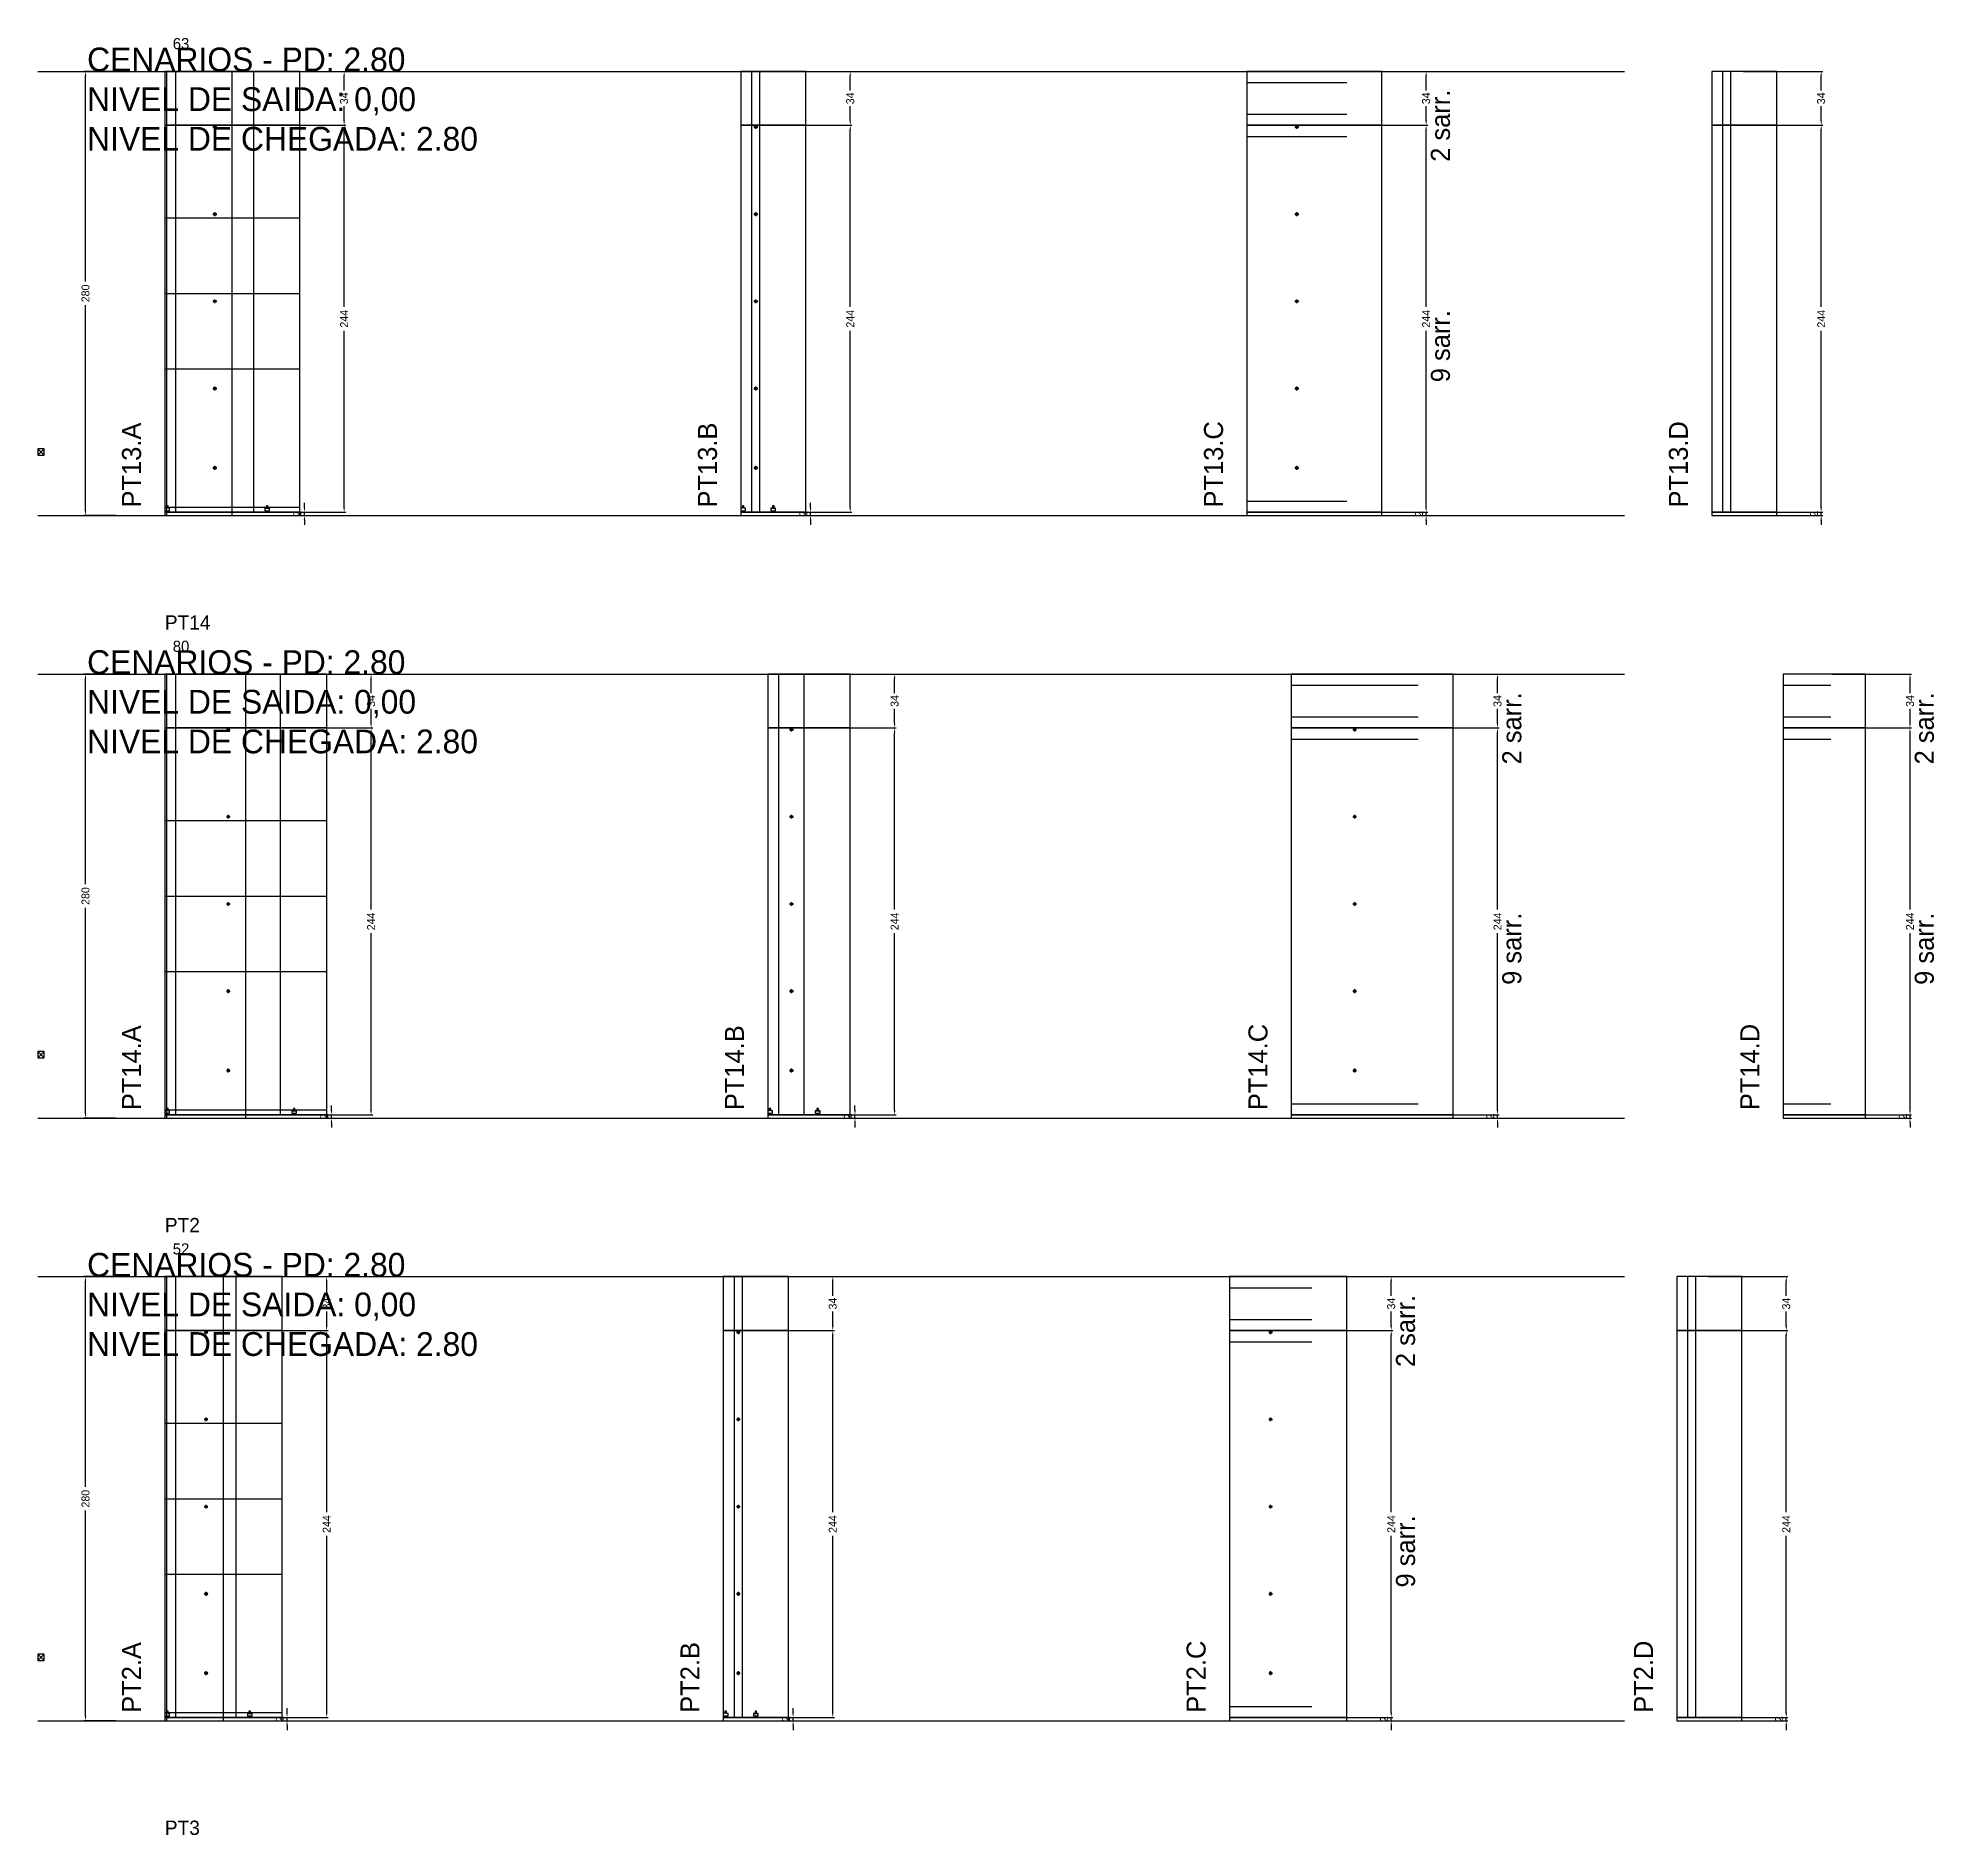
# Model space of a CAD drawing. Header units: centimetres. Extents: x -8500 to 4118, y -39526 to 295.
# Drawn here: x -7000 to -5805, y -36932 to -35799 of the extents above; entities that cross this region are included whole.
import ezdxf

# ---------------------------------------------------------------- set-up
doc = ezdxf.new("R2010")
doc.units = ezdxf.units.CM
doc.linetypes.add('DASHED', pattern=[2, -2])
for name, color, linetype in [('CHAPA', 140, 'Continuous'), ('COTA', 241, 'Continuous'), ('COTAS FURACAO', 16, 'Continuous'), ('Madeira', 30, 'Continuous'), ('MEIO_PONT', 160, 'Continuous'), ('NOMENCLATURA', 7, 'Continuous'), ('Nível', 160, 'Continuous'), ('Painéis', 200, 'Continuous'), ('Perfil Metálico', 150, 'Continuous'), ('SARR_2.2x7', 40, 'Continuous'), ('SARRAFO DE PRESSAO', 200, 'Continuous'), ('texto', 7, 'Continuous'), ('TEXTO_GERAL', 7, 'Continuous')]:
    doc.layers.add(name, color=color, linetype=linetype)
doc.dimstyles.new('PAINEL-NOVA', dxfattribs={"dimtxt": 5, "dimasz": 3, "dimexe": 1, "dimexo": 1, "dimgap": 1, "dimtad": 1, "dimcen": 2.5, "dimazin": 3, "dimtfac": 1, "dimtmove": 0, "dimatfit": 3})

# ---------------------------------------------------------------- blocks, each defined once
blk = doc.blocks.new('_CLOSEDFILLED')
at = {"color": 0, "linetype": 'BYBLOCK'}
blk.add_solid([(-1, 0.16), (0, 0), (-1, -0.16)], dxfattribs=at)
blk = doc.blocks.new('*D2445')
for p, q in [((-6951, -35820), (-6971, -35820)), ((-6970, -35952.5), (-6970, -35823)), ((-6970, -36097), (-6970, -35967.5)), ((-6951, -36100), (-6971, -36100))]:
    blk.add_line(p, q)
at = {"layer": 'Defpoints'}
for p in [(-6950, -35820), (-6970, -36100), (-6950, -36100)]:
    blk.add_point(p, dxfattribs=at)
at = {"layer": 'COTA', "xscale": 3, "yscale": 3}
for p, rotation in [((-6970, -35820), 90), ((-6970, -36100), 270)]:
    blk.add_blockref('_CLOSEDFILLED', p, dxfattribs=dict(at, rotation=rotation))
at = {"layer": 'COTA', "insert": (-6970, -35960), "char_height": 5, "attachment_point": 5, "rotation": 90}
blk.add_mtext('280', dxfattribs=at)
blk = doc.blocks.new('MULDURA')
at = {"layer": 'Paineis'}
for p, q in [((0, 0), (4, 4)), ((4, 0), (0, 4))]:
    blk.add_line(p, q, dxfattribs=at)
blk.add_lwpolyline([(0, 0), (4, 0), (4, 4), (0, 4)], close=True, dxfattribs=at)
blk = doc.blocks.new('*D2447')
for p, q in [((-6856, -35854), (-6806, -35854)), ((-6807, -35968.5), (-6807, -35857)), ((-6807, -36095), (-6807, -35983.5)), ((-6856, -36098), (-6806, -36098))]:
    blk.add_line(p, q)
at = {"layer": 'Defpoints'}
for p in [(-6857, -35854), (-6857, -36098), (-6807, -36098)]:
    blk.add_point(p, dxfattribs=at)
at = {"layer": 'COTA', "xscale": 3, "yscale": 3}
for p, rotation in [((-6807, -35854), 90), ((-6807, -36098), 270)]:
    blk.add_blockref('_CLOSEDFILLED', p, dxfattribs=dict(at, rotation=rotation))
at = {"layer": 'COTA', "insert": (-6807, -35976), "char_height": 5, "attachment_point": 5, "rotation": 90}
blk.add_mtext('244', dxfattribs=at)
blk = doc.blocks.new('*D2448')
for p, q in [((-6856, -35820), (-6806, -35820)), ((-6807, -35832), (-6807, -35823)), ((-6807, -35851), (-6807, -35842)), ((-6856, -35854), (-6806, -35854))]:
    blk.add_line(p, q)
at = {"layer": 'Defpoints'}
for p in [(-6857, -35820), (-6857, -35854), (-6807, -35854)]:
    blk.add_point(p, dxfattribs=at)
at = {"layer": 'COTA', "xscale": 3, "yscale": 3}
for p, rotation in [((-6807, -35820), 90), ((-6807, -35854), 270)]:
    blk.add_blockref('_CLOSEDFILLED', p, dxfattribs=dict(at, rotation=rotation))
at = {"layer": 'COTA', "insert": (-6807, -35837), "char_height": 5, "attachment_point": 5, "rotation": 90}
blk.add_mtext('34', dxfattribs=at)
blk = doc.blocks.new('SLIPTEE')
at = {"layer": 'Paineis'}
blk.add_lwpolyline([(0, 0), (3, 0), (3, 1.5), (2, 1.5), (2, 3), (1, 3), (1, 1.5), (0, 1.5)], close=True, dxfattribs=at)
blk = doc.blocks.new('SLIPTDD')
at = {"layer": 'Paineis'}
blk.add_line((0, 1.5), (3, 1.5), dxfattribs=at)
blk.add_lwpolyline([(0, 0), (3, 0), (3, 1.5), (2, 1.5), (2, 3), (1, 3), (1, 1.5), (0, 1.5)], close=True, dxfattribs=at)
blk = doc.blocks.new('furacao')
at = {"layer": 'COTAS FURACAO'}
for p, q in [((-1.2, 0), (1.2, 0)), ((0, -1.2), (0, 1.2))]:
    blk.add_line(p, q, dxfattribs=at)
blk.add_circle((0, 0), 0.8, dxfattribs=at)
blk = doc.blocks.new('*D2450')
for p, q in [((-6537, -35854), (-6487, -35854)), ((-6488, -35968.5), (-6488, -35857)), ((-6488, -36095), (-6488, -35983.5)), ((-6537, -36098), (-6487, -36098))]:
    blk.add_line(p, q)
at = {"layer": 'Defpoints'}
for p in [(-6538, -35854), (-6538, -36098), (-6488, -36098)]:
    blk.add_point(p, dxfattribs=at)
at = {"layer": 'COTA', "xscale": 3, "yscale": 3}
for p, rotation in [((-6488, -35854), 90), ((-6488, -36098), 270)]:
    blk.add_blockref('_CLOSEDFILLED', p, dxfattribs=dict(at, rotation=rotation))
at = {"layer": 'COTA', "insert": (-6488, -35976), "char_height": 5, "attachment_point": 5, "rotation": 90}
blk.add_mtext('244', dxfattribs=at)
blk = doc.blocks.new('*D2451')
for p, q in [((-6537, -35820), (-6487, -35820)), ((-6488, -35832), (-6488, -35823)), ((-6488, -35851), (-6488, -35842)), ((-6537, -35854), (-6487, -35854))]:
    blk.add_line(p, q)
at = {"layer": 'Defpoints'}
for p in [(-6538, -35820), (-6538, -35854), (-6488, -35854)]:
    blk.add_point(p, dxfattribs=at)
at = {"layer": 'COTA', "xscale": 3, "yscale": 3}
for p, rotation in [((-6488, -35820), 90), ((-6488, -35854), 270)]:
    blk.add_blockref('_CLOSEDFILLED', p, dxfattribs=dict(at, rotation=rotation))
at = {"layer": 'COTA', "insert": (-6488, -35837), "char_height": 5, "attachment_point": 5, "rotation": 90}
blk.add_mtext('34', dxfattribs=at)
blk = doc.blocks.new('*D2453')
for p, q in [((-6174, -35854), (-6124, -35854)), ((-6125, -35968.5), (-6125, -35857)), ((-6125, -36095), (-6125, -35983.5)), ((-6174, -36098), (-6124, -36098))]:
    blk.add_line(p, q)
at = {"layer": 'Defpoints'}
for p in [(-6175, -35854), (-6175, -36098), (-6125, -36098)]:
    blk.add_point(p, dxfattribs=at)
at = {"layer": 'COTA', "xscale": 3, "yscale": 3}
for p, rotation in [((-6125, -35854), 90), ((-6125, -36098), 270)]:
    blk.add_blockref('_CLOSEDFILLED', p, dxfattribs=dict(at, rotation=rotation))
at = {"layer": 'COTA', "insert": (-6125, -35976), "char_height": 5, "attachment_point": 5, "rotation": 90}
blk.add_mtext('244', dxfattribs=at)
blk = doc.blocks.new('*D2454')
for p, q in [((-6174, -35820), (-6124, -35820)), ((-6125, -35832), (-6125, -35823)), ((-6125, -35851), (-6125, -35842)), ((-6174, -35854), (-6124, -35854))]:
    blk.add_line(p, q)
at = {"layer": 'Defpoints'}
for p in [(-6175, -35820), (-6175, -35854), (-6125, -35854)]:
    blk.add_point(p, dxfattribs=at)
at = {"layer": 'COTA', "xscale": 3, "yscale": 3}
for p, rotation in [((-6125, -35820), 90), ((-6125, -35854), 270)]:
    blk.add_blockref('_CLOSEDFILLED', p, dxfattribs=dict(at, rotation=rotation))
at = {"layer": 'COTA', "insert": (-6125, -35837), "char_height": 5, "attachment_point": 5, "rotation": 90}
blk.add_mtext('34', dxfattribs=at)
blk = doc.blocks.new('*D2456')
for p, q in [((-5925, -35854), (-5875, -35854)), ((-5876, -35968.5), (-5876, -35857)), ((-5876, -36095), (-5876, -35983.5)), ((-5925, -36098), (-5875, -36098))]:
    blk.add_line(p, q)
at = {"layer": 'Defpoints'}
for p in [(-5926, -35854), (-5926, -36098), (-5876, -36098)]:
    blk.add_point(p, dxfattribs=at)
at = {"layer": 'COTA', "xscale": 3, "yscale": 3}
for p, rotation in [((-5876, -35854), 90), ((-5876, -36098), 270)]:
    blk.add_blockref('_CLOSEDFILLED', p, dxfattribs=dict(at, rotation=rotation))
at = {"layer": 'COTA', "insert": (-5876, -35976), "char_height": 5, "attachment_point": 5, "rotation": 90}
blk.add_mtext('244', dxfattribs=at)
blk = doc.blocks.new('*D2457')
for p, q in [((-5925, -35820), (-5875, -35820)), ((-5876, -35832), (-5876, -35823)), ((-5876, -35851), (-5876, -35842)), ((-5925, -35854), (-5875, -35854))]:
    blk.add_line(p, q)
at = {"layer": 'Defpoints'}
for p in [(-5926, -35820), (-5926, -35854), (-5876, -35854)]:
    blk.add_point(p, dxfattribs=at)
at = {"layer": 'COTA', "xscale": 3, "yscale": 3}
for p, rotation in [((-5876, -35820), 90), ((-5876, -35854), 270)]:
    blk.add_blockref('_CLOSEDFILLED', p, dxfattribs=dict(at, rotation=rotation))
at = {"layer": 'COTA', "insert": (-5876, -35837), "char_height": 5, "attachment_point": 5, "rotation": 90}
blk.add_mtext('34', dxfattribs=at)
blk = doc.blocks.new('*D2471')
for p, q in [((-6951, -36200), (-6971, -36200)), ((-6970, -36332.5), (-6970, -36203)), ((-6970, -36477), (-6970, -36347.5)), ((-6951, -36480), (-6971, -36480))]:
    blk.add_line(p, q)
at = {"layer": 'Defpoints'}
for p in [(-6950, -36200), (-6970, -36480), (-6950, -36480)]:
    blk.add_point(p, dxfattribs=at)
at = {"layer": 'COTA', "xscale": 3, "yscale": 3}
for p, rotation in [((-6970, -36200), 90), ((-6970, -36480), 270)]:
    blk.add_blockref('_CLOSEDFILLED', p, dxfattribs=dict(at, rotation=rotation))
at = {"layer": 'COTA', "insert": (-6970, -36340), "char_height": 5, "attachment_point": 5, "rotation": 90}
blk.add_mtext('280', dxfattribs=at)
blk = doc.blocks.new('*D2473')
for p, q in [((-6839, -36234), (-6789, -36234)), ((-6790, -36348.5), (-6790, -36237)), ((-6790, -36475), (-6790, -36363.5)), ((-6839, -36478), (-6789, -36478))]:
    blk.add_line(p, q)
at = {"layer": 'Defpoints'}
for p in [(-6840, -36234), (-6840, -36478), (-6790, -36478)]:
    blk.add_point(p, dxfattribs=at)
at = {"layer": 'COTA', "xscale": 3, "yscale": 3}
for p, rotation in [((-6790, -36234), 90), ((-6790, -36478), 270)]:
    blk.add_blockref('_CLOSEDFILLED', p, dxfattribs=dict(at, rotation=rotation))
at = {"layer": 'COTA', "insert": (-6790, -36356), "char_height": 5, "attachment_point": 5, "rotation": 90}
blk.add_mtext('244', dxfattribs=at)
blk = doc.blocks.new('*D2474')
for p, q in [((-6839, -36200), (-6789, -36200)), ((-6790, -36212), (-6790, -36203)), ((-6790, -36231), (-6790, -36222)), ((-6839, -36234), (-6789, -36234))]:
    blk.add_line(p, q)
at = {"layer": 'Defpoints'}
for p in [(-6840, -36200), (-6840, -36234), (-6790, -36234)]:
    blk.add_point(p, dxfattribs=at)
at = {"layer": 'COTA', "xscale": 3, "yscale": 3}
for p, rotation in [((-6790, -36200), 90), ((-6790, -36234), 270)]:
    blk.add_blockref('_CLOSEDFILLED', p, dxfattribs=dict(at, rotation=rotation))
at = {"layer": 'COTA', "insert": (-6790, -36217), "char_height": 5, "attachment_point": 5, "rotation": 90}
blk.add_mtext('34', dxfattribs=at)
blk = doc.blocks.new('*D2476')
for p, q in [((-6509, -36234), (-6459, -36234)), ((-6460, -36348.5), (-6460, -36237)), ((-6460, -36475), (-6460, -36363.5)), ((-6509, -36478), (-6459, -36478))]:
    blk.add_line(p, q)
at = {"layer": 'Defpoints'}
for p in [(-6510, -36234), (-6510, -36478), (-6460, -36478)]:
    blk.add_point(p, dxfattribs=at)
at = {"layer": 'COTA', "xscale": 3, "yscale": 3}
for p, rotation in [((-6460, -36234), 90), ((-6460, -36478), 270)]:
    blk.add_blockref('_CLOSEDFILLED', p, dxfattribs=dict(at, rotation=rotation))
at = {"layer": 'COTA', "insert": (-6460, -36356), "char_height": 5, "attachment_point": 5, "rotation": 90}
blk.add_mtext('244', dxfattribs=at)
blk = doc.blocks.new('*D2477')
for p, q in [((-6509, -36200), (-6459, -36200)), ((-6460, -36212), (-6460, -36203)), ((-6460, -36231), (-6460, -36222)), ((-6509, -36234), (-6459, -36234))]:
    blk.add_line(p, q)
at = {"layer": 'Defpoints'}
for p in [(-6510, -36200), (-6510, -36234), (-6460, -36234)]:
    blk.add_point(p, dxfattribs=at)
at = {"layer": 'COTA', "xscale": 3, "yscale": 3}
for p, rotation in [((-6460, -36200), 90), ((-6460, -36234), 270)]:
    blk.add_blockref('_CLOSEDFILLED', p, dxfattribs=dict(at, rotation=rotation))
at = {"layer": 'COTA', "insert": (-6460, -36217), "char_height": 5, "attachment_point": 5, "rotation": 90}
blk.add_mtext('34', dxfattribs=at)
blk = doc.blocks.new('*D2479')
for p, q in [((-6129, -36234), (-6079, -36234)), ((-6080, -36348.5), (-6080, -36237)), ((-6080, -36475), (-6080, -36363.5)), ((-6129, -36478), (-6079, -36478))]:
    blk.add_line(p, q)
at = {"layer": 'Defpoints'}
for p in [(-6130, -36234), (-6130, -36478), (-6080, -36478)]:
    blk.add_point(p, dxfattribs=at)
at = {"layer": 'COTA', "xscale": 3, "yscale": 3}
for p, rotation in [((-6080, -36234), 90), ((-6080, -36478), 270)]:
    blk.add_blockref('_CLOSEDFILLED', p, dxfattribs=dict(at, rotation=rotation))
at = {"layer": 'COTA', "insert": (-6080, -36356), "char_height": 5, "attachment_point": 5, "rotation": 90}
blk.add_mtext('244', dxfattribs=at)
blk = doc.blocks.new('*D2480')
for p, q in [((-6129, -36200), (-6079, -36200)), ((-6080, -36212), (-6080, -36203)), ((-6080, -36231), (-6080, -36222)), ((-6129, -36234), (-6079, -36234))]:
    blk.add_line(p, q)
at = {"layer": 'Defpoints'}
for p in [(-6130, -36200), (-6130, -36234), (-6080, -36234)]:
    blk.add_point(p, dxfattribs=at)
at = {"layer": 'COTA', "xscale": 3, "yscale": 3}
for p, rotation in [((-6080, -36200), 90), ((-6080, -36234), 270)]:
    blk.add_blockref('_CLOSEDFILLED', p, dxfattribs=dict(at, rotation=rotation))
at = {"layer": 'COTA', "insert": (-6080, -36217), "char_height": 5, "attachment_point": 5, "rotation": 90}
blk.add_mtext('34', dxfattribs=at)
blk = doc.blocks.new('*D2482')
for p, q in [((-5869, -36234), (-5819, -36234)), ((-5820, -36348.5), (-5820, -36237)), ((-5820, -36475), (-5820, -36363.5)), ((-5869, -36478), (-5819, -36478))]:
    blk.add_line(p, q)
at = {"layer": 'Defpoints'}
for p in [(-5870, -36234), (-5870, -36478), (-5820, -36478)]:
    blk.add_point(p, dxfattribs=at)
at = {"layer": 'COTA', "xscale": 3, "yscale": 3}
for p, rotation in [((-5820, -36234), 90), ((-5820, -36478), 270)]:
    blk.add_blockref('_CLOSEDFILLED', p, dxfattribs=dict(at, rotation=rotation))
at = {"layer": 'COTA', "insert": (-5820, -36356), "char_height": 5, "attachment_point": 5, "rotation": 90}
blk.add_mtext('244', dxfattribs=at)
blk = doc.blocks.new('*D2483')
for p, q in [((-5869, -36200), (-5819, -36200)), ((-5820, -36212), (-5820, -36203)), ((-5820, -36231), (-5820, -36222)), ((-5869, -36234), (-5819, -36234))]:
    blk.add_line(p, q)
at = {"layer": 'Defpoints'}
for p in [(-5870, -36200), (-5870, -36234), (-5820, -36234)]:
    blk.add_point(p, dxfattribs=at)
at = {"layer": 'COTA', "xscale": 3, "yscale": 3}
for p, rotation in [((-5820, -36200), 90), ((-5820, -36234), 270)]:
    blk.add_blockref('_CLOSEDFILLED', p, dxfattribs=dict(at, rotation=rotation))
at = {"layer": 'COTA', "insert": (-5820, -36217), "char_height": 5, "attachment_point": 5, "rotation": 90}
blk.add_mtext('34', dxfattribs=at)
blk = doc.blocks.new('*D2497')
for p, q in [((-6951, -36580), (-6971, -36580)), ((-6970, -36712.5), (-6970, -36583)), ((-6970, -36857), (-6970, -36727.5)), ((-6951, -36860), (-6971, -36860))]:
    blk.add_line(p, q)
at = {"layer": 'Defpoints'}
for p in [(-6950, -36580), (-6970, -36860), (-6950, -36860)]:
    blk.add_point(p, dxfattribs=at)
at = {"layer": 'COTA', "xscale": 3, "yscale": 3}
for p, rotation in [((-6970, -36580), 90), ((-6970, -36860), 270)]:
    blk.add_blockref('_CLOSEDFILLED', p, dxfattribs=dict(at, rotation=rotation))
at = {"layer": 'COTA', "insert": (-6970, -36720), "char_height": 5, "attachment_point": 5, "rotation": 90}
blk.add_mtext('280', dxfattribs=at)
blk = doc.blocks.new('*D2499')
for p, q in [((-6867, -36614), (-6817, -36614)), ((-6818, -36728.5), (-6818, -36617)), ((-6818, -36855), (-6818, -36743.5)), ((-6867, -36858), (-6817, -36858))]:
    blk.add_line(p, q)
at = {"layer": 'Defpoints'}
for p in [(-6868, -36614), (-6868, -36858), (-6818, -36858)]:
    blk.add_point(p, dxfattribs=at)
at = {"layer": 'COTA', "xscale": 3, "yscale": 3}
for p, rotation in [((-6818, -36614), 90), ((-6818, -36858), 270)]:
    blk.add_blockref('_CLOSEDFILLED', p, dxfattribs=dict(at, rotation=rotation))
at = {"layer": 'COTA', "insert": (-6818, -36736), "char_height": 5, "attachment_point": 5, "rotation": 90}
blk.add_mtext('244', dxfattribs=at)
blk = doc.blocks.new('*D2500')
for p, q in [((-6867, -36580), (-6817, -36580)), ((-6818, -36592), (-6818, -36583)), ((-6818, -36611), (-6818, -36602)), ((-6867, -36614), (-6817, -36614))]:
    blk.add_line(p, q)
at = {"layer": 'Defpoints'}
for p in [(-6868, -36580), (-6868, -36614), (-6818, -36614)]:
    blk.add_point(p, dxfattribs=at)
at = {"layer": 'COTA', "xscale": 3, "yscale": 3}
for p, rotation in [((-6818, -36580), 90), ((-6818, -36614), 270)]:
    blk.add_blockref('_CLOSEDFILLED', p, dxfattribs=dict(at, rotation=rotation))
at = {"layer": 'COTA', "insert": (-6818, -36597), "char_height": 5, "attachment_point": 5, "rotation": 90}
blk.add_mtext('34', dxfattribs=at)
blk = doc.blocks.new('*D2502')
for p, q in [((-6548, -36614), (-6498, -36614)), ((-6499, -36728.5), (-6499, -36617)), ((-6499, -36855), (-6499, -36743.5)), ((-6548, -36858), (-6498, -36858))]:
    blk.add_line(p, q)
at = {"layer": 'Defpoints'}
for p in [(-6549, -36614), (-6549, -36858), (-6499, -36858)]:
    blk.add_point(p, dxfattribs=at)
at = {"layer": 'COTA', "xscale": 3, "yscale": 3}
for p, rotation in [((-6499, -36614), 90), ((-6499, -36858), 270)]:
    blk.add_blockref('_CLOSEDFILLED', p, dxfattribs=dict(at, rotation=rotation))
at = {"layer": 'COTA', "insert": (-6499, -36736), "char_height": 5, "attachment_point": 5, "rotation": 90}
blk.add_mtext('244', dxfattribs=at)
blk = doc.blocks.new('*D2503')
for p, q in [((-6548, -36580), (-6498, -36580)), ((-6499, -36592), (-6499, -36583)), ((-6499, -36611), (-6499, -36602)), ((-6548, -36614), (-6498, -36614))]:
    blk.add_line(p, q)
at = {"layer": 'Defpoints'}
for p in [(-6549, -36580), (-6549, -36614), (-6499, -36614)]:
    blk.add_point(p, dxfattribs=at)
at = {"layer": 'COTA', "xscale": 3, "yscale": 3}
for p, rotation in [((-6499, -36580), 90), ((-6499, -36614), 270)]:
    blk.add_blockref('_CLOSEDFILLED', p, dxfattribs=dict(at, rotation=rotation))
at = {"layer": 'COTA', "insert": (-6499, -36597), "char_height": 5, "attachment_point": 5, "rotation": 90}
blk.add_mtext('34', dxfattribs=at)
blk = doc.blocks.new('*D2505')
for p, q in [((-6196, -36614), (-6146, -36614)), ((-6147, -36728.5), (-6147, -36617)), ((-6147, -36855), (-6147, -36743.5)), ((-6196, -36858), (-6146, -36858))]:
    blk.add_line(p, q)
at = {"layer": 'Defpoints'}
for p in [(-6197, -36614), (-6197, -36858), (-6147, -36858)]:
    blk.add_point(p, dxfattribs=at)
at = {"layer": 'COTA', "xscale": 3, "yscale": 3}
for p, rotation in [((-6147, -36614), 90), ((-6147, -36858), 270)]:
    blk.add_blockref('_CLOSEDFILLED', p, dxfattribs=dict(at, rotation=rotation))
at = {"layer": 'COTA', "insert": (-6147, -36736), "char_height": 5, "attachment_point": 5, "rotation": 90}
blk.add_mtext('244', dxfattribs=at)
blk = doc.blocks.new('*D2506')
for p, q in [((-6196, -36580), (-6146, -36580)), ((-6147, -36592), (-6147, -36583)), ((-6147, -36611), (-6147, -36602)), ((-6196, -36614), (-6146, -36614))]:
    blk.add_line(p, q)
at = {"layer": 'Defpoints'}
for p in [(-6197, -36580), (-6197, -36614), (-6147, -36614)]:
    blk.add_point(p, dxfattribs=at)
at = {"layer": 'COTA', "xscale": 3, "yscale": 3}
for p, rotation in [((-6147, -36580), 90), ((-6147, -36614), 270)]:
    blk.add_blockref('_CLOSEDFILLED', p, dxfattribs=dict(at, rotation=rotation))
at = {"layer": 'COTA', "insert": (-6147, -36597), "char_height": 5, "attachment_point": 5, "rotation": 90}
blk.add_mtext('34', dxfattribs=at)
blk = doc.blocks.new('*D2508')
for p, q in [((-5947, -36614), (-5897, -36614)), ((-5898, -36728.5), (-5898, -36617)), ((-5898, -36855), (-5898, -36743.5)), ((-5947, -36858), (-5897, -36858))]:
    blk.add_line(p, q)
at = {"layer": 'Defpoints'}
for p in [(-5948, -36614), (-5948, -36858), (-5898, -36858)]:
    blk.add_point(p, dxfattribs=at)
at = {"layer": 'COTA', "xscale": 3, "yscale": 3}
for p, rotation in [((-5898, -36614), 90), ((-5898, -36858), 270)]:
    blk.add_blockref('_CLOSEDFILLED', p, dxfattribs=dict(at, rotation=rotation))
at = {"layer": 'COTA', "insert": (-5898, -36736), "char_height": 5, "attachment_point": 5, "rotation": 90}
blk.add_mtext('244', dxfattribs=at)
blk = doc.blocks.new('*D2509')
for p, q in [((-5947, -36580), (-5897, -36580)), ((-5898, -36592), (-5898, -36583)), ((-5898, -36611), (-5898, -36602)), ((-5947, -36614), (-5897, -36614))]:
    blk.add_line(p, q)
at = {"layer": 'Defpoints'}
for p in [(-5948, -36580), (-5948, -36614), (-5898, -36614)]:
    blk.add_point(p, dxfattribs=at)
at = {"layer": 'COTA', "xscale": 3, "yscale": 3}
for p, rotation in [((-5898, -36580), 90), ((-5898, -36614), 270)]:
    blk.add_blockref('_CLOSEDFILLED', p, dxfattribs=dict(at, rotation=rotation))
at = {"layer": 'COTA', "insert": (-5898, -36597), "char_height": 5, "attachment_point": 5, "rotation": 90}
blk.add_mtext('34', dxfattribs=at)

msp = doc.modelspace()

# ---------------------------------------------------------------- linework, layer by layer
at = {"layer": 'CHAPA'}
for points in [[(-6920, -36100), (-6918.8, -36100), (-6918.8, -35820), (-6920, -35820)], [(-6920, -36480), (-6918.8, -36480), (-6918.8, -36200), (-6920, -36200)], [(-6920, -36860), (-6918.8, -36860), (-6918.8, -36580), (-6920, -36580)]]:
    msp.add_lwpolyline(points, close=True, dxfattribs=at)
at = {"layer": 'Madeira'}
for points in [[(-6920, -35912.4), (-6835, -35912.4)], [(-6920, -36007.6), (-6835, -36007.6)], [(-6920, -36292.4), (-6818, -36292.4)], [(-6920, -36387.6), (-6818, -36387.6)], [(-6920, -36672.4), (-6846, -36672.4)], [(-6920, -36767.6), (-6846, -36767.6)]]:
    msp.add_lwpolyline(points, dxfattribs=at)
at = {"layer": 'MEIO_PONT'}
for points in [[(-6920, -35960), (-6835, -35960)], [(-6920, -36340), (-6818, -36340)], [(-6920, -36720), (-6846, -36720)]]:
    msp.add_lwpolyline(points, dxfattribs=at)
at = {"layer": 'Nível', "linetype": 'DASHED'}
for points in [[(-7000, -35820), (-6000, -35820)], [(-7000, -36100), (-6000, -36100)], [(-7000, -36200), (-6000, -36200)], [(-7000, -36480), (-6000, -36480)], [(-7000, -36580), (-6000, -36580)], [(-7000, -36860), (-6000, -36860)]]:
    msp.add_lwpolyline(points, dxfattribs=at)
at = {"layer": 'Painéis'}
for points in [[(-6920, -35854), (-6835, -35854), (-6835, -35820), (-6920, -35820)], [(-6920, -36100), (-6835, -36100), (-6835, -35820), (-6920, -35820)], [(-6557, -35854), (-6516, -35854), (-6516, -35820), (-6557, -35820)], [(-6238, -35854), (-6153, -35854), (-6153, -35820), (-6238, -35820)], [(-5945, -35854), (-5904, -35854), (-5904, -35820), (-5945, -35820)], [(-6920, -36098), (-6835, -36098), (-6835, -35854), (-6920, -35854)], [(-6557, -36098), (-6516, -36098), (-6516, -35854), (-6557, -35854)], [(-6238, -36098), (-6153, -36098), (-6153, -35854), (-6238, -35854)], [(-5945, -36098), (-5904, -36098), (-5904, -35854), (-5945, -35854)], [(-6920, -36100), (-6835, -36100), (-6835, -36098), (-6920, -36098)], [(-6557, -36100), (-6516, -36100), (-6516, -36098), (-6557, -36098)], [(-6238, -36100), (-6153, -36100), (-6153, -36098), (-6238, -36098)], [(-5945, -36100), (-5904, -36100), (-5904, -36098), (-5945, -36098)], [(-6920, -36234), (-6818, -36234), (-6818, -36200), (-6920, -36200)], [(-6920, -36480), (-6818, -36480), (-6818, -36200), (-6920, -36200)], [(-6540, -36234), (-6488, -36234), (-6488, -36200), (-6540, -36200)], [(-6210, -36234), (-6108, -36234), (-6108, -36200), (-6210, -36200)], [(-5900, -36234), (-5848, -36234), (-5848, -36200), (-5900, -36200)], [(-6920, -36478), (-6818, -36478), (-6818, -36234), (-6920, -36234)], [(-6540, -36478), (-6488, -36478), (-6488, -36234), (-6540, -36234)], [(-6210, -36478), (-6108, -36478), (-6108, -36234), (-6210, -36234)], [(-5900, -36478), (-5848, -36478), (-5848, -36234), (-5900, -36234)], [(-6920, -36480), (-6818, -36480), (-6818, -36478), (-6920, -36478)], [(-6540, -36480), (-6488, -36480), (-6488, -36478), (-6540, -36478)], [(-6210, -36480), (-6108, -36480), (-6108, -36478), (-6210, -36478)], [(-5900, -36480), (-5848, -36480), (-5848, -36478), (-5900, -36478)], [(-6920, -36614), (-6846, -36614), (-6846, -36580), (-6920, -36580)], [(-6920, -36860), (-6846, -36860), (-6846, -36580), (-6920, -36580)], [(-6568, -36614), (-6527, -36614), (-6527, -36580), (-6568, -36580)], [(-6249, -36614), (-6175, -36614), (-6175, -36580), (-6249, -36580)], [(-5967, -36614), (-5926, -36614), (-5926, -36580), (-5967, -36580)], [(-6920, -36858), (-6846, -36858), (-6846, -36614), (-6920, -36614)], [(-6568, -36858), (-6527, -36858), (-6527, -36614), (-6568, -36614)], [(-6249, -36858), (-6175, -36858), (-6175, -36614), (-6249, -36614)], [(-5967, -36858), (-5926, -36858), (-5926, -36614), (-5967, -36614)], [(-6920, -36860), (-6846, -36860), (-6846, -36858), (-6920, -36858)], [(-6568, -36860), (-6527, -36860), (-6527, -36858), (-6568, -36858)], [(-6249, -36860), (-6175, -36860), (-6175, -36858), (-6249, -36858)], [(-5967, -36860), (-5926, -36860), (-5926, -36858), (-5967, -36858)]]:
    msp.add_lwpolyline(points, close=True, dxfattribs=at)
at = {"layer": 'Perfil Metálico'}
for p, q in [((-6877.5, -36100), (-6877.5, -35820)), ((-6869, -36480), (-6869, -36200)), ((-6883, -36860), (-6883, -36580))]:
    msp.add_line(p, q, dxfattribs=at)
at = {"layer": 'SARR_2.2x7'}
for points in [[(-6913, -35854), (-6913, -35820)], [(-6864, -35854), (-6864, -35820)], [(-6550, -35854), (-6550, -35820)], [(-6545, -35854), (-6545, -35820)], [(-6238, -35827), (-6175, -35827)], [(-5938, -35854), (-5938, -35820)], [(-5933, -35854), (-5933, -35820)], [(-6238, -35847), (-6175, -35847)], [(-6238, -35861), (-6175, -35861)], [(-6238, -36091), (-6175, -36091)], [(-6913, -36234), (-6913, -36200)], [(-6847, -36234), (-6847, -36200)], [(-6533, -36234), (-6533, -36200)], [(-6517, -36234), (-6517, -36200)], [(-6210, -36207), (-6130, -36207)], [(-5900, -36207), (-5870, -36207)], [(-6210, -36227), (-6130, -36227)], [(-5900, -36227), (-5870, -36227)], [(-6210, -36241), (-6130, -36241)], [(-5900, -36241), (-5870, -36241)], [(-6210, -36471), (-6130, -36471)], [(-5900, -36471), (-5870, -36471)], [(-6913, -36614), (-6913, -36580)], [(-6875, -36614), (-6875, -36580)], [(-6561, -36614), (-6561, -36580)], [(-6556, -36614), (-6556, -36580)], [(-5960, -36614), (-5960, -36580)], [(-5955, -36614), (-5955, -36580)], [(-6249, -36587), (-6197, -36587)], [(-6249, -36607), (-6197, -36607)], [(-6249, -36621), (-6197, -36621)], [(-6249, -36851), (-6197, -36851)]]:
    msp.add_lwpolyline(points, dxfattribs=at)
at = {"layer": 'SARR_2.2x7', "linetype": 'DASHED'}
for points in [[(-6913, -36098), (-6913, -35854)], [(-6864, -36098), (-6864, -35854)], [(-6550, -36098), (-6550, -35854)], [(-6545, -36098), (-6545, -35854)], [(-5938, -36098), (-5938, -35854)], [(-5933, -36098), (-5933, -35854)], [(-6913, -36478), (-6913, -36234)], [(-6847, -36478), (-6847, -36234)], [(-6533, -36478), (-6533, -36234)], [(-6517, -36478), (-6517, -36234)], [(-6913, -36858), (-6913, -36614)], [(-6875, -36858), (-6875, -36614)], [(-6561, -36858), (-6561, -36614)], [(-6556, -36858), (-6556, -36614)], [(-5960, -36858), (-5960, -36614)], [(-5955, -36858), (-5955, -36614)]]:
    msp.add_lwpolyline(points, dxfattribs=at)
at = {"layer": 'SARRAFO DE PRESSAO'}
for points in [[(-6920, -36100), (-6835, -36100), (-6835, -36095), (-6920, -36095)], [(-6920, -36480), (-6818, -36480), (-6818, -36475), (-6920, -36475)], [(-6920, -36860), (-6846, -36860), (-6846, -36855), (-6920, -36855)]]:
    msp.add_lwpolyline(points, close=True, dxfattribs=at)

# ---------------------------------------------------------------- block references
at = {"layer": 'COTA'}
for name, p in [('furacao', (-6888.5, -35855)), ('furacao', (-6547.5, -35855)), ('furacao', (-6206.5, -35855)), ('furacao', (-6888.5, -35910)), ('furacao', (-6547.5, -35910)), ('furacao', (-6206.5, -35910)), ('furacao', (-6888.5, -35965)), ('furacao', (-6547.5, -35965)), ('furacao', (-6206.5, -35965)), ('furacao', (-6888.5, -36020)), ('furacao', (-6547.5, -36020)), ('furacao', (-6206.5, -36020)), ('MULDURA', (-7000, -36062)), ('furacao', (-6888.5, -36070)), ('furacao', (-6547.5, -36070)), ('furacao', (-6206.5, -36070)), ('SLIPTEE', (-6920, -36097)), ('SLIPTDD', (-6857, -36097)), ('SLIPTEE', (-6557, -36097)), ('SLIPTDD', (-6538, -36097)), ('furacao', (-6880, -36235)), ('furacao', (-6525, -36235)), ('furacao', (-6170, -36235)), ('furacao', (-6880, -36290)), ('furacao', (-6525, -36290)), ('furacao', (-6170, -36290)), ('furacao', (-6880, -36345)), ('furacao', (-6525, -36345)), ('furacao', (-6170, -36345)), ('furacao', (-6880, -36400)), ('furacao', (-6525, -36400)), ('furacao', (-6170, -36400)), ('MULDURA', (-7000, -36442)), ('furacao', (-6880, -36450)), ('furacao', (-6525, -36450)), ('furacao', (-6170, -36450)), ('SLIPTEE', (-6920, -36477)), ('SLIPTDD', (-6840, -36477)), ('SLIPTEE', (-6540, -36477)), ('SLIPTDD', (-6510, -36477)), ('furacao', (-6894, -36615)), ('furacao', (-6558.5, -36615)), ('furacao', (-6223, -36615)), ('furacao', (-6894, -36670)), ('furacao', (-6558.5, -36670)), ('furacao', (-6223, -36670)), ('furacao', (-6894, -36725)), ('furacao', (-6558.5, -36725)), ('furacao', (-6223, -36725)), ('furacao', (-6894, -36780)), ('furacao', (-6558.5, -36780)), ('furacao', (-6223, -36780)), ('MULDURA', (-7000, -36822)), ('furacao', (-6894, -36830)), ('furacao', (-6558.5, -36830)), ('furacao', (-6223, -36830)), ('SLIPTEE', (-6920, -36857)), ('SLIPTDD', (-6868, -36857)), ('SLIPTEE', (-6568, -36857)), ('SLIPTDD', (-6549, -36857))]:
    msp.add_blockref(name, p, dxfattribs=at)

# ---------------------------------------------------------------- texts
at = {"layer": 'NOMENCLATURA'}
for s, p in [('CENARIOS - PD: 2.80', (-6969, -35820)), ('NIVEL DE SAIDA: 0,00', (-6969, -35845)), ('NIVEL DE CHEGADA: 2.80', (-6969, -35870)), ('CENARIOS - PD: 2.80', (-6969, -36200)), ('NIVEL DE SAIDA: 0,00', (-6969, -36225)), ('NIVEL DE CHEGADA: 2.80', (-6969, -36250)), ('CENARIOS - PD: 2.80', (-6969, -36580)), ('NIVEL DE SAIDA: 0,00', (-6969, -36605)), ('NIVEL DE CHEGADA: 2.80', (-6969, -36630))]:
    msp.add_text(s, height=15, dxfattribs=at).set_placement(p)
for s, p in [('2 sarr.', (-6110, -35877)), ('9 sarr.', (-6110, -36016)), ('PT13.A', (-6935, -36095)), ('PT13.B', (-6572, -36095)), ('PT13.C', (-6253, -36095)), ('PT13.D', (-5960, -36095)), ('2 sarr.', (-6065, -36257)), ('2 sarr.', (-5805, -36257)), ('9 sarr.', (-6065, -36396)), ('9 sarr.', (-5805, -36396)), ('PT14.A', (-6935, -36475)), ('PT14.B', (-6555, -36475)), ('PT14.C', (-6225, -36475)), ('PT14.D', (-5915, -36475)), ('2 sarr.', (-6132, -36637)), ('9 sarr.', (-6132, -36776)), ('PT2.A', (-6935, -36855)), ('PT2.C', (-6264, -36855)), ('PT2.D', (-5982, -36855)), ('PT2.B', (-6583, -36855))]:
    msp.add_text(s, height=12, rotation=90, dxfattribs=at).set_placement(p)
at = {"layer": 'texto'}
for s, p in [('63', (-6915, -35806)), ('80', (-6915, -36186)), ('52', (-6915, -36566))]:
    msp.add_text(s, height=7, dxfattribs=at).set_placement(p)
at = {"layer": 'TEXTO_GERAL'}
for s, p in [('PT14', (-6920, -36172)), ('PT2', (-6920, -36552)), ('PT3', (-6920, -36932))]:
    msp.add_text(s, height=9, dxfattribs=at).set_placement(p)

# ---------------------------------------------------------------- dimensions: what is measured, and where the dimension line sits
at = {"layer": 'COTA'}
for base, p1, p2, picture, middle in [((-6970, -36100), (-6950, -36100), (-6950, -35820), '*D2445', (-6970, -35960)), ((-6807, -35854), (-6857, -35854), (-6857, -35820), '*D2448', (-6807, -35837)), ((-6488, -35854), (-6538, -35854), (-6538, -35820), '*D2451', (-6488, -35837)), ((-6125, -35854), (-6175, -35854), (-6175, -35820), '*D2454', (-6125, -35837)), ((-5876, -35854), (-5926, -35854), (-5926, -35820), '*D2457', (-5876, -35837)), ((-6807, -36098), (-6857, -36098), (-6857, -35854), '*D2447', (-6807, -35976)), ((-6488, -36098), (-6538, -36098), (-6538, -35854), '*D2450', (-6488, -35976)), ((-6125, -36098), (-6175, -36098), (-6175, -35854), '*D2453', (-6125, -35976)), ((-5876, -36098), (-5926, -36098), (-5926, -35854), '*D2456', (-5876, -35976)), ((-6970, -36480), (-6950, -36480), (-6950, -36200), '*D2471', (-6970, -36340)), ((-6790, -36234), (-6840, -36234), (-6840, -36200), '*D2474', (-6790, -36217)), ((-6460, -36234), (-6510, -36234), (-6510, -36200), '*D2477', (-6460, -36217)), ((-6080, -36234), (-6130, -36234), (-6130, -36200), '*D2480', (-6080, -36217)), ((-5820, -36234), (-5870, -36234), (-5870, -36200), '*D2483', (-5820, -36217)), ((-6790, -36478), (-6840, -36478), (-6840, -36234), '*D2473', (-6790, -36356)), ((-6460, -36478), (-6510, -36478), (-6510, -36234), '*D2476', (-6460, -36356)), ((-6080, -36478), (-6130, -36478), (-6130, -36234), '*D2479', (-6080, -36356)), ((-5820, -36478), (-5870, -36478), (-5870, -36234), '*D2482', (-5820, -36356)), ((-6970, -36860), (-6950, -36860), (-6950, -36580), '*D2497', (-6970, -36720)), ((-6818, -36614), (-6868, -36614), (-6868, -36580), '*D2500', (-6818, -36597)), ((-6499, -36614), (-6549, -36614), (-6549, -36580), '*D2503', (-6499, -36597)), ((-6147, -36614), (-6197, -36614), (-6197, -36580), '*D2506', (-6147, -36597)), ((-5898, -36614), (-5948, -36614), (-5948, -36580), '*D2509', (-5898, -36597)), ((-6818, -36858), (-6868, -36858), (-6868, -36614), '*D2499', (-6818, -36736)), ((-6499, -36858), (-6549, -36858), (-6549, -36614), '*D2502', (-6499, -36736)), ((-6147, -36858), (-6197, -36858), (-6197, -36614), '*D2505', (-6147, -36736)), ((-5898, -36858), (-5948, -36858), (-5948, -36614), '*D2508', (-5898, -36736))]:
    dim = msp.add_linear_dim(base=base, p1=p1, p2=p2, angle=90, dimstyle='PAINEL-NOVA', dxfattribs=at)
    dim.commit()
    dim.dimension.update_dxf_attribs({"geometry": picture, "text_midpoint": middle})
for base, p1, p2 in [((-6832, -36100), (-6857, -36100), (-6857, -36098)), ((-6513, -36100), (-6538, -36100), (-6538, -36098)), ((-6125, -36100), (-6175, -36100), (-6175, -36098)), ((-5876, -36100), (-5926, -36100), (-5926, -36098)), ((-6815, -36480), (-6840, -36480), (-6840, -36478)), ((-6485, -36480), (-6510, -36480), (-6510, -36478)), ((-6080, -36480), (-6130, -36480), (-6130, -36478)), ((-5820, -36480), (-5870, -36480), (-5870, -36478)), ((-6843, -36860), (-6868, -36860), (-6868, -36858)), ((-6524, -36860), (-6549, -36860), (-6549, -36858)), ((-6147, -36860), (-6197, -36860), (-6197, -36858)), ((-5898, -36860), (-5948, -36860), (-5948, -36858))]:
    msp.add_linear_dim(base=base, p1=p1, p2=p2, angle=90, dimstyle='PAINEL-NOVA', dxfattribs=at).render()

doc.saveas('drawing.dxf')
